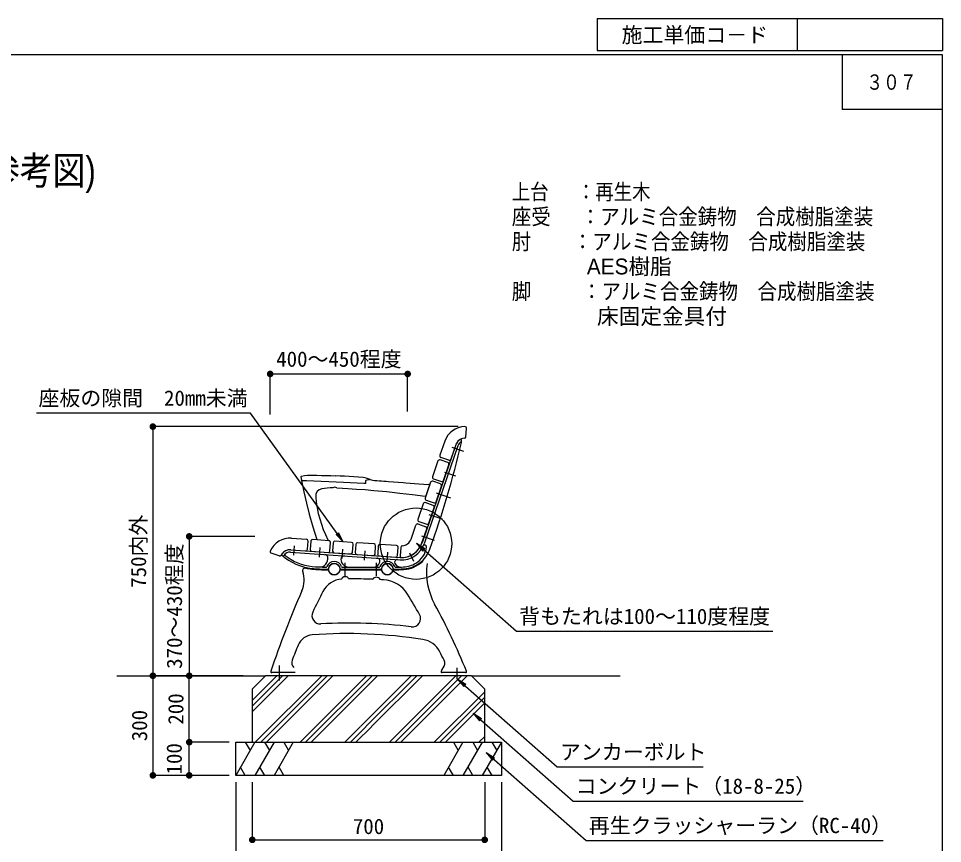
# Model space of a CAD drawing. Units: millimetres at full size, sheet at 1:20. Extents: x 38573 to 44049, y -9537 to -5803.
# Drawn here: x 41266 to 44049, y -8288 to -5803 of the extents above; entities that cross this region are included whole.
import ezdxf
from ezdxf.enums import TextEntityAlignment as Align

# ---------------------------------------------------------------- set-up
doc = ezdxf.new("R2010")
doc.units = ezdxf.units.MM
doc.header["$LTSCALE"] = 20
doc.layers.add('_0-0_', color=7, linetype='Continuous', lineweight=25)
doc.layers.add('寸法', color=1, linetype='Continuous', lineweight=25)
doc.styles.add('ＭＳ ゴシック', font='')
doc.styles.add('ＭＳ Ｐゴシック', font='')
doc.styles.get('ＭＳ ゴシック').set_extended_font_data('MS Gothic')
doc.styles.get('ＭＳ Ｐゴシック').set_extended_font_data('MS PGothic')

# ---------------------------------------------------------------- blocks, each defined once
blk = doc.blocks.new('filled_dot')
at = {"color": 0, "linetype": 'Continuous', "lineweight": -2, "const_width": 1.25}
blk.add_lwpolyline([(-0.625, 0, 1), (0.625, 0, 1)], format="xyb", close=True, dxfattribs=at)

msp = doc.modelspace()

# ---------------------------------------------------------------- hatches: boundary and pattern name
at = {"layer": '_0-0_'}
for points in [[(42244.18, -7379.33), (42222.77, -7357.78), (42230.48, -7352.22)], [(42464.7, -7383.64), (42490.35, -7399.91), (42484.06, -7407.04)], [(42587.67, -7792.08), (42613.32, -7808.35), (42607.03, -7815.48)], [(42635.08, -7894.93), (42660.73, -7911.2), (42654.45, -7918.33)], [(42674.38, -8013.54), (42700.03, -8029.81), (42693.75, -8036.94)]]:
    msp.add_hatch(color=1, dxfattribs=at).paths.add_polyline_path(points)

# ---------------------------------------------------------------- linework, layer by layer
for p, q in [((43008.55, -5803.33), (44048.77, -5803.33)), ((43008.55, -5803.33), (43008.55, -5900.09)), ((43610.95, -5803.33), (43610.95, -5900.09)), ((44048.77, -5803.33), (44048.77, -5900.09)), ((43008.55, -5900.09), (44048.77, -5900.09)), ((43746.08, -5913.06), (43746.08, -6077.06)), ((44048.77, -6077.06), (43746.08, -6077.06)), ((42613.66, -7062.91), (42615.42, -7037.82)), ((42582.92, -7087.69), (42481.34, -7382.69)), ((42589.53, -7089.96), (42487.96, -7384.97)), ((42549.79, -7076.31), (42535.14, -7118.85)), ((42582.88, -7087.7), (42568.23, -7130.25)), ((42571.2, -7094.23), (42605.91, -7106.18)), ((42599.78, -7073.52), (42599.18, -7072.28)), ((42529.28, -7135.87), (42513, -7183.15)), ((42559.27, -7140.91), (42535.63, -7132.77)), ((42561.88, -7133.35), (42538.24, -7125.21)), ((42546.09, -7194.54), (42562.37, -7147.27)), ((42549.48, -7169.24), (42581.88, -7180.4)), ((42118.45, -7193.4), (42118.4, -7193.11)), ((42119.63, -7194.22), (42118.76, -7195.05)), ((42308.09, -7203.46), (42306.07, -7203.37)), ((42310.78, -7203.57), (42308.09, -7203.46)), ((42311.08, -7196.71), (42310.78, -7203.57)), ((42507.14, -7200.17), (42490.86, -7247.45)), ((42537.13, -7205.21), (42513.5, -7197.07)), ((42516.1, -7189.51), (42539.74, -7197.64)), ((42212.98, -7216.82), (42213.15, -7216.72)), ((42501.31, -7217.09), (42493.09, -7240.95)), ((42503.94, -7209.47), (42501.31, -7217.09)), ((42523.66, -7232.27), (42566.67, -7247.08)), ((42523.95, -7258.84), (42540.23, -7211.56)), ((42514.99, -7269.5), (42491.36, -7261.36)), ((42493.96, -7253.8), (42517.6, -7261.94)), ((42485, -7264.46), (42468.72, -7311.74)), ((42501.82, -7323.14), (42518.09, -7275.86)), ((42471.82, -7318.1), (42495.46, -7326.24)), ((42501.52, -7296.57), (42542.03, -7310.4)), ((42448.21, -7371.31), (42462.86, -7328.76)), ((42469.22, -7325.66), (42492.86, -7333.8)), ((42481.31, -7382.7), (42495.96, -7340.15)), ((42088.56, -7368.45), (42133.45, -7371.59)), ((42201.28, -7376.33), (42151.4, -7372.84)), ((42479.39, -7360.86), (42518.23, -7374.24)), ((42095.03, -7419.67), (42097.03, -7391.09)), ((42136.34, -7401.86), (42138.09, -7376.92)), ((42146.07, -7377.48), (42144.32, -7402.42)), ((42172.84, -7425.11), (42174.84, -7396.53)), ((42204.18, -7406.61), (42205.92, -7381.67)), ((42213.9, -7382.23), (42212.16, -7407.16)), ((42269.12, -7381.07), (42219.24, -7377.59)), ((42240.68, -7429.86), (42242.68, -7401.27)), ((42272.01, -7411.35), (42273.76, -7386.41)), ((42281.74, -7386.97), (42279.99, -7411.91)), ((42336.95, -7385.82), (42287.07, -7382.33)), ((42339.85, -7416.09), (42341.59, -7391.15)), ((42349.57, -7391.71), (42347.83, -7416.65)), ((42404.79, -7390.56), (42354.91, -7387.07)), ((42407.68, -7420.84), (42409.42, -7395.9)), ((42417.43, -7396.1), (42415.68, -7421.19)), ((42051.27, -7422.01), (42027.49, -7413.82)), ((42085.66, -7410.33), (42414.86, -7433.35)), ((42086.12, -7403.36), (42131.01, -7406.5)), ((42086.15, -7403.35), (42415.35, -7426.37)), ((42148.96, -7407.76), (42198.84, -7411.25)), ((42216.8, -7412.5), (42266.68, -7415.99)), ((42284.63, -7417.24), (42334.51, -7420.73)), ((42308.51, -7434.6), (42310.51, -7406.02)), ((42352.47, -7421.99), (42402.34, -7425.48)), ((42376.35, -7439.34), (42378.34, -7410.76)), ((42456.76, -7438.87), (42444.43, -7413.01)), ((42241.94, -7455.92), (42352.05, -7455.92)), ((42249.96, -7481.92), (42249.96, -7442.98)), ((42343.96, -7481.92), (42343.96, -7442.98)), ((42237.09, -7463.74), (42356.84, -7463.74)), ((42237.61, -7461.72), (42356.38, -7461.72)), ((42239.2, -7491.47), (42239.98, -7490.45)), ((42260.75, -7491.06), (42259.96, -7490.28)), ((42333.18, -7492.17), (42333.99, -7491.41)), ((42354.73, -7493.08), (42353.98, -7492.03)), ((42052.71, -7796.59), (42052.71, -7752.25)), ((42587.71, -7792.15), (42587.71, -7758.93)), ((41561.92, -7782.74), (42010.24, -7782.74)), ((42099.66, -7773.26), (42028.66, -7773.26)), ((42612.7, -7773.26), (42541.7, -7773.26)), ((42630.24, -7782.74), (43078.55, -7782.74)), ((41920.24, -7982.74), (42720.24, -7982.74)), ((41920.24, -8082.74), (41920.24, -7982.74)), ((42720.24, -7982.74), (42720.24, -8082.74)), ((42720.24, -8082.74), (41920.24, -8082.74))]:
    msp.add_line(p, q, dxfattribs=at)
at = {"layer": '_0-0_', "color": 4}
for p, q in [((41970.24, -7890.86), (42078.35, -7782.74)), ((41970.24, -7874.02), (42061.52, -7782.74)), ((41970.24, -7857.18), (42044.68, -7782.74)), ((41979.38, -7982.74), (42179.38, -7782.74)), ((41996.22, -7982.74), (42196.22, -7782.74)), ((42013.06, -7982.74), (42213.06, -7782.74)), ((42114.08, -7982.74), (42314.08, -7782.74)), ((42130.92, -7982.74), (42330.92, -7782.74)), ((42147.76, -7982.74), (42347.76, -7782.74)), ((42295.73, -7935.8), (42448.79, -7782.74)), ((42312.57, -7935.8), (42465.63, -7782.74)), ((42329.4, -7935.8), (42482.46, -7782.74)), ((42383.49, -7982.74), (42583.49, -7782.74)), ((42400.33, -7982.74), (42600.33, -7782.74)), ((42417.17, -7982.74), (42617.17, -7782.74)), ((42518.2, -7982.74), (42670.24, -7830.7)), ((42535.03, -7982.74), (42670.24, -7847.54)), ((42551.87, -7982.74), (42670.24, -7864.38)), ((42248.79, -7982.74), (42295.16, -7936.38)), ((42265.63, -7982.74), (42311.99, -7936.38)), ((42282.46, -7982.74), (42328.83, -7936.38)), ((41977.97, -7982.74), (41920.24, -8082.74)), ((41949.1, -7982.74), (41963.54, -8007.74)), ((42035.71, -7982.74), (41977.97, -8082.74)), ((42007.48, -7982.74), (42021.91, -8007.74)), ((42093.44, -7982.74), (42035.71, -8082.74)), ((42065.21, -7982.74), (42079.64, -8007.74)), ((42604.77, -7982.74), (42547.03, -8082.74)), ((42575.9, -7982.74), (42590.33, -8007.74)), ((42662.5, -7982.74), (42604.77, -8082.74)), ((42634.27, -7982.74), (42648.7, -8007.74)), ((42652.9, -7982.74), (42670.24, -7965.41)), ((42720.24, -7982.74), (42662.5, -8082.74)), ((42669.74, -7982.74), (42670.24, -7982.24)), ((42692.01, -7982.74), (42706.44, -8007.74)), ((41949.19, -8082.74), (41934.76, -8057.74)), ((42007.74, -8082.74), (41993.3, -8057.74)), ((42065.47, -8082.74), (42051.04, -8057.74)), ((42575.99, -8082.74), (42561.55, -8057.74)), ((42634.53, -8082.74), (42620.1, -8057.74)), ((42692.27, -8082.74), (42677.83, -8057.74))]:
    msp.add_line(p, q, dxfattribs=at)
at = {"layer": '_0-0_', "color": 6}
msp.add_lwpolyline([(44048.77, -5913.06), (38572.52, -5913.06), (38572.52, -9536.69), (44048.77, -9536.69)], close=True, dxfattribs=at)
at = {"layer": '_0-0_', "color": 1}
for points in [[(42244.18, -7379.33), (41964.57, -6991.67), (41320.97, -6991.67)], [(42464.7, -7383.64), (42765.72, -7648.88), (43537.57, -7648.88)], [(42587.67, -7792.08), (42888.69, -8057.32), (43327.64, -8057.32)], [(42635.08, -7894.93), (42936.11, -8160.17), (43629.01, -8160.17)], [(42674.38, -8013.54), (42975.4, -8278.78), (43870.15, -8278.78)]]:
    msp.add_lwpolyline(points, dxfattribs=at)
at = {"layer": '_0-0_'}
for points in [[(42118.22, -7181.6), (42127.28, -7179.78), (42136.5, -7178.8), (42150.8, -7178.7), (42164.75, -7178.91), (42178.7, -7179.2), (42192.68, -7179.58), (42206.63, -7180.05), (42220.56, -7180.61)], [(42116.71, -7183.83), (42117.58, -7188.64), (42118.46, -7193.45)], [(42118.76, -7195.05), (42125.53, -7229), (42133.13, -7262.59), (42141.52, -7295.8), (42152.42, -7334.43), (42164.38, -7372.5)], [(42132.96, -7195.53), (42129.78, -7195.43), (42126.95, -7195.33), (42124.49, -7195.25), (42122.45, -7195.18), (42120.84, -7195.13), (42119.68, -7195.09), (42118.99, -7195.06), (42118.76, -7195.05)], [(42306.07, -7203.37), (42245.13, -7200.71), (42134.01, -7195.85)], [(42322.44, -7190.51), (42313.57, -7187.91), (42304.47, -7186.13), (42290.23, -7184.79), (42276.31, -7183.78), (42262.39, -7182.85), (42248.44, -7182.01), (42234.5, -7181.26), (42220.56, -7180.61)], [(42325.62, -7191.65), (42331.97, -7193.41), (42338.65, -7194.37), (42345.59, -7194.88), (42352.56, -7195.37), (42359.52, -7195.87), (42366.48, -7196.37), (42373.44, -7196.87), (42380.41, -7197.38), (42424.16, -7200.64), (42432.52, -7201.3), (42472.02, -7204.43), (42502.21, -7206.82)], [(42224.99, -7216.84), (42241.5, -7217.63), (42257.99, -7218.58), (42284.12, -7220.28), (42310.52, -7222.25), (42336.72, -7224.45), (42375.74, -7228.16), (42414.72, -7232.41), (42452.84, -7237.09), (42490.92, -7242.28)]]:
    msp.add_lwpolyline(points, dxfattribs=at)
at = {"layer": '_0-0_', "color": 1, "lineweight": 13}
for points in [[(42244.18, -7379.33), (42222.77, -7357.78), (42230.48, -7352.22)], [(42464.7, -7383.64), (42490.35, -7399.91), (42484.06, -7407.04)], [(42587.67, -7792.08), (42613.32, -7808.35), (42607.03, -7815.48)], [(42635.08, -7894.93), (42660.73, -7911.2), (42654.45, -7918.33)], [(42674.38, -8013.54), (42700.03, -8029.81), (42693.75, -8036.94)]]:
    msp.add_lwpolyline(points, close=True, dxfattribs=at)
at = {"layer": '_0-0_'}
msp.add_lwpolyline([(41970.24, -7982.74), (42670.24, -7982.74), (42670.24, -7822.74), (42630.24, -7782.74), (42010.24, -7782.74), (41970.24, -7822.74)], close=True, dxfattribs=at)
for centre, radius in [((42463.27, -7384.89), 107.53), ((42216.96, -7461.74), 17), ((42376.95, -7461.74), 17)]:
    msp.add_circle(centre, radius, dxfattribs=at)
for centre, radius, start, end in [((42611.25, -7097.47), 65, 90.78019, 161), ((42610.43, -7037.47), 5, 356, 90.78019), ((42611.25, -7097.47), 30, 94.21321, 161), ((42608.68, -7062.56), 5, 274.21321, 356), ((39536.88, -6345.95), 3150.37, 340.43294, 346.52253), ((42611.28, -7097.45), 30, 119.76489, 161), ((42611.28, -7097.45), 23, 122.37946, 161), ((42597.38, -7073.15), 2, 25.66885, 119.76489), ((42597.36, -7075.49), 3, 302.37946, 19.67867), ((42590.77, -7077.85), 10, 19.67867, 25.66885), ((42590.77, -7077.85), 10, 346.52253, 25.66885), ((42539.87, -7120.48), 5, 161, 251), ((42534.01, -7137.5), 5, 71, 161), ((42557.64, -7145.64), 5, 341, 71), ((42563.5, -7128.62), 5, 251, 341), ((42118.69, -7183.54), 2, 103.81102, 190.07904), ((42119.43, -7193.21), 1, 190.48625, 267.50026), ((42119.43, -7193.21), 1, 190.51691, 267.50001), ((42312.95, -7196.9), 1.88, 111.1585, 174.20771), ((42336.25, -7259.26), 68.45, 98.93639, 110.51053), ((42321.82, -7192.37), 1.96, 12.3409, 71.48891), ((42502.05, -7208.81), 2, 340.9862, 85.30993), ((42511.87, -7201.8), 5, 71, 161), ((42517.73, -7184.78), 5, 161, 251), ((42535.51, -7209.94), 5, 341, 71), ((42541.37, -7192.92), 5, 251, 341), ((42183.16, -7241.63), 22, 99.2771, 184.73911), ((42218.86, -7460.6), 243.86, 91.38111, 99.25911), ((42218.97, -7226.5), 11.38, 58.04755, 121.74544), ((42510.28, -7214.54), 350.23, 184.73457, 206.91305), ((42489.73, -7266.09), 5, 71, 161), ((42495.59, -7249.07), 5, 161, 251), ((42491.2, -7240.3), 2, 261.85555, 340.9862), ((42519.23, -7257.21), 5, 251, 341), ((42513.37, -7274.23), 5, 341, 71), ((42473.45, -7313.37), 5, 161, 251), ((42467.59, -7330.39), 5, 71, 161), ((42491.23, -7338.53), 5, 341, 71), ((42497.09, -7321.51), 5, 251, 341), ((42084.02, -7433.29), 65, 86, 156.21981), ((42133.1, -7376.58), 5, 356, 86), ((42151.06, -7377.83), 5, 86, 176), ((42419.85, -7361.54), 30, 274.21321, 341), ((42200.93, -7381.32), 5, 356, 86), ((42218.89, -7382.57), 5, 86, 176), ((42268.77, -7386.06), 5, 356, 86), ((42286.72, -7387.32), 5, 86, 176), ((42336.6, -7390.81), 5, 356, 86), ((42354.56, -7392.06), 5, 86, 176), ((42404.44, -7395.55), 5, 356, 86), ((42419.88, -7361.53), 72, 266, 341), ((42419.88, -7361.53), 65, 266, 341), ((42422.42, -7396.45), 5, 94.21321, 176), ((42419.85, -7361.54), 65, 270.78019, 341), ((42420.51, -7370.9), 90, 273.63855, 340.43294), ((42430.11, -7387.52), 65, 300.00214, 353.97751), ((42489.78, -7393.82), 5, 353.97751, 155.20395), ((42029.12, -7409.1), 5, 156.21981, 251), ((42052.9, -7417.28), 5, 251, 332.78679), ((42084.02, -7433.29), 30, 86, 152.78679), ((42060.54, -7418.07), 2, 147.11906, 228.34339), ((42084.06, -7433.27), 30, 86, 147.11906), ((42165.56, -7300.02), 160, 228.34339, 264.27224), ((42062.62, -7418.57), 3, 229.02858, 325.54775), ((42084.06, -7433.27), 23, 86, 145.54775), ((42071.07, -7418.06), 3, 130.49059, 231.32312), ((42165.56, -7300.02), 154.2, 231.32312, 264.27224), ((42131.36, -7401.51), 5, 266, 356), ((42149.31, -7402.77), 5, 176, 266), ((42173.18, -7430.18), 25, 266.78475, 10.28175), ((42187.93, -7427.51), 10, 10.28175, 86), ((42199.19, -7406.26), 5, 266, 356), ((42217.15, -7407.51), 5, 176, 266), ((42247.03, -7431.64), 10, 86, 182.7372), ((42267.02, -7411), 5, 266, 356), ((42284.98, -7412.26), 5, 176, 266), ((42334.86, -7415.74), 5, 266, 356), ((42344.82, -7438.48), 10, 345.19858, 86), ((42352.81, -7417), 5, 176, 266), ((42402.69, -7420.49), 5, 266, 356), ((42420.66, -7421.54), 5, 176, 270.78019), ((42199.49, -6961.72), 494.2, 264.27224, 269.13425), ((42192.07, -7452.87), 3, 269.13425, 338.42222), ((42216.99, -7462.72), 23.8, 21.44892, 158.42222), ((42216.99, -7462.72), 18, 10.98058, 168.99232), ((42262.01, -7430.92), 25, 182.7372, 270), ((42241.94, -7452.92), 3, 201.44892, 270), ((42335.15, -7435.92), 20, 270, 345.19858), ((42352.05, -7452.92), 3, 270, 338.55108), ((42376.99, -7462.72), 23.8, 21.57778, 158.55108), ((42376.99, -7462.72), 18, 11.00768, 169.01942), ((42406.89, -7440.81), 8, 86, 207.0231), ((42401.91, -7452.87), 3, 201.57778, 270.86575), ((42417.58, -7435.36), 20, 207.0231, 272.7905), ((42394.49, -6961.72), 494.2, 270.86575, 273.63855), ((42420.51, -7370.9), 84.2, 273.63855, 300.00214), ((42420.48, -7370.91), 92, 273.63855, 313.10434), ((42695, -7471.35), 200, 172.42252, 208.63496), ((42046.37, -7494.66), 80, 336.36582, 18.86455), ((42129.64, -7466.21), 8, 77.8137, 198.86455), ((42165.53, -7300.04), 162, 257.8137, 264.27224), ((42199.46, -6961.74), 502, 264.27224, 269.70197), ((42199.49, -6961.72), 500, 264.27224, 269.64105), ((42196.38, -7458.71), 3, 269.64105, 348.99232), ((42196.84, -7466.73), 3, 16.5821, 89.70197), ((42216.96, -7460.74), 18, 196.5821, 343.39845), ((42237.09, -7466.74), 3, 90, 163.39845), ((42237.61, -7458.72), 3, 190.98058, 270), ((42356.38, -7458.72), 3, 270, 349.01942), ((42356.84, -7466.74), 3, 16.60155, 90), ((42376.96, -7460.74), 18, 196.60155, 343.4179), ((42397.09, -7466.73), 3, 90.29803, 163.4179), ((42397.61, -7458.71), 3, 191.00768, 270.35895), ((42394.46, -6961.74), 502, 270.29803, 273.63855), ((42394.49, -6961.72), 500, 270.35895, 273.63855), ((42245.28, -7561.21), 70, 94.98573, 152.57625), ((42269.69, -9264.47), 1773.43, 87.94833, 90.28899), ((42269.69, -9264.47), 1773.43, 86.89386, 87.25157), ((42360.91, -7583.51), 90, 31.11357, 86.89386), ((44868.03, -8729.42), 3000, 156.36582, 161.33462), ((43955.73, -8448.72), 1997, 152.57625, 154.56474), ((39889.22, -9075.32), 2977, 29.7473, 31.11357), ((40764.08, -8525.65), 2000, 22.22616, 28.63496), ((42174.88, -7601.77), 25, 154.56474, 273.39259), ((42265.12, -9124.09), 1500, 82.95315, 93.39259), ((42452.21, -7610.61), 25, 262.95315, 29.7473), ((42154.58, -7709.37), 50, 94.10912, 157.68241), ((42256.11, -9122.73), 1467, 81.07962, 94.10912), ((42472.73, -7742.62), 70, 27.28684, 81.07962), ((43955.73, -8448.72), 1997, 157.68241, 159.08659), ((39889.22, -9075.32), 2977, 26.73206, 27.28684), ((42108.97, -7743.02), 20, 159.08659, 227.28214), ((42562.91, -7776.08), 25, 136.68313, 164.65484), ((42530.17, -7745.21), 20, 316.68313, 26.73206), ((42028.66, -7770.26), 3, 161.33462, 270), ((42028.66, -7770.26), 3, 161.33462, 270), ((42541.7, -7770.26), 3, 164.65484, 270), ((42612.7, -7770.26), 3, 270, 22.22616)]:
    msp.add_arc(centre, radius, start, end, dxfattribs=at)
for centre, major_axis, ratio, start_param, end_param in [((42249.98, -7491.24), (10.08, 0.09), 0.650306, 0.1342192, 3.0069668), ((42343.95, -7492.6), (-10.09, 0.31), 0.649828, 3.2762183, 6.1489659)]:
    msp.add_ellipse(centre, major_axis=major_axis, ratio=ratio, start_param=start_param, end_param=end_param, dxfattribs=at)
at = {"layer": '寸法'}
for p, q in [((42024.12, -6873.78), (42438.15, -6873.78)), ((42024.12, -6995.91), (42024.12, -6873.78)), ((42438.15, -6987.13), (42438.15, -6873.78)), ((41670.95, -7032.47), (41670.95, -7782.74)), ((42590.43, -7032.47), (41670.95, -7032.47)), ((41780.39, -7363.1), (41780.39, -7782.74)), ((41978.15, -7363.1), (41780.39, -7363.1)), ((41943.21, -7782.74), (41670.95, -7782.74)), ((41670.95, -7782.74), (41670.95, -8082.74)), ((41900.24, -7782.74), (41670.95, -7782.74)), ((41898.21, -7782.74), (41780.39, -7782.74)), ((41780.39, -7982.74), (41780.39, -7782.74)), ((41900.24, -7782.74), (41780.39, -7782.74)), ((41900.24, -7982.74), (41780.39, -7982.74)), ((41780.39, -8082.74), (41780.39, -7982.74)), ((41900.24, -7982.74), (41780.39, -7982.74)), ((41900.24, -8082.74), (41670.95, -8082.74)), ((41900.24, -8082.74), (41780.39, -8082.74)), ((41920.24, -8102.74), (41920.24, -8351.97)), ((41970.24, -8102.74), (41970.24, -8276.77)), ((42670.24, -8102.74), (42670.24, -8276.77)), ((42720.24, -8102.74), (42720.24, -8351.97)), ((41970.24, -8276.77), (42670.24, -8276.77))]:
    msp.add_line(p, q, dxfattribs=at)

# ---------------------------------------------------------------- block references
at = {"layer": '寸法', "xscale": 8, "yscale": 8}
for p in [(42024.12, -6873.78), (41970.24, -8276.77)]:
    msp.add_blockref('filled_dot', p, dxfattribs=at)
for p, rotation in [((42438.15, -6873.78), 180), ((41670.95, -7032.47), 270), ((41780.39, -7363.1), 270), ((41670.95, -7782.74), 90), ((41670.95, -7782.74), 270), ((41780.39, -7782.74), 90), ((41780.39, -7782.74), 270), ((41780.39, -7982.74), 90), ((41780.39, -7982.74), 270), ((41670.95, -8082.74), 90), ((41780.39, -8082.74), 90), ((42670.24, -8276.77), 180)]:
    msp.add_blockref('filled_dot', p, dxfattribs=dict(at, rotation=rotation))

# ---------------------------------------------------------------- texts
at = {"layer": '_0-0_', "style": 'ＭＳ ゴシック'}
msp.add_text('施工単価コ－ド', height=46.19, dxfattribs=at).set_placement((43302.84, -5852.72), align=Align.MIDDLE_CENTER)
at = {"layer": '_0-0_', "style": 'ＭＳ ゴシック', "width": 0.8}
msp.add_text('３０７', height=46.19, dxfattribs=at).set_placement((43895.06, -5994.92), align=Align.MIDDLE_CENTER)
at = {"layer": '_0-0_', "style": 'ＭＳ Ｐゴシック'}
for s, height, width, p in [('（参考図)', 85.04, 0.85, (41073.03, -6329.09)), ('上台\u3000  ：再生木', 47.84, 0.85, (42751.69, -6363.47)), ('座受\u3000  ：アルミ合金鋳物\u3000合成樹脂塗装', 47.84, 0.9, (42751.69, -6438.47)), ('肘        ：アルミ合金鋳物\u3000合成樹脂塗装', 47.84, 0.9, (42751.69, -6513.47)), ('脚\u3000      ：アルミ合金鋳物\u3000合成樹脂塗装', 47.84, 0.9, (42751.69, -6663.47))]:
    msp.add_text(s, height=height, dxfattribs=dict(at, width=width)).set_placement(p, align=Align.BOTTOM_LEFT)
for s, p in [('             AES樹脂', (42751.69, -6588.47)), ('\u3000           床固定金具付', (42751.69, -6738.47))]:
    msp.add_text(s, height=47.84, dxfattribs=at).set_placement(p, align=Align.BOTTOM_LEFT)
at = {"layer": '_0-0_', "color": 3, "style": 'ＭＳ ゴシック'}
for s, p in [('座板の隙間\u300020mm未満', (41326.47, -6983.4)), ('背もたれは100～110度程度', (42773.82, -7640.61)), ('アンカーボルト', (42896.79, -8049.05)), ('コンクリート（18-8-25）', (42944.21, -8151.89)), ('再生クラッシャーラン（RC-40）', (42983.5, -8270.51))]:
    msp.add_text(s, height=46.19, dxfattribs=at).set_placement(p, align=Align.BOTTOM_LEFT)
at = {"layer": '寸法', "style": 'ＭＳ ゴシック'}
for s, p in [('400～450程度', (42231.13, -6865.96)), ('700', (42320.23, -8273.27))]:
    msp.add_text(s, height=46.19, dxfattribs=at).set_placement(p, align=Align.BOTTOM_CENTER)
for s, p in [('750内外', (41664.51, -7407.61)), ('370～430程度', (41772.57, -7572.92)), ('200', (41776.88, -7882.74)), ('300', (41667.45, -7932.74)), ('100', (41771.88, -8032.74))]:
    msp.add_text(s, height=46.19, rotation=90, dxfattribs=at).set_placement(p, align=Align.BOTTOM_CENTER)

doc.saveas('drawing.dxf')
